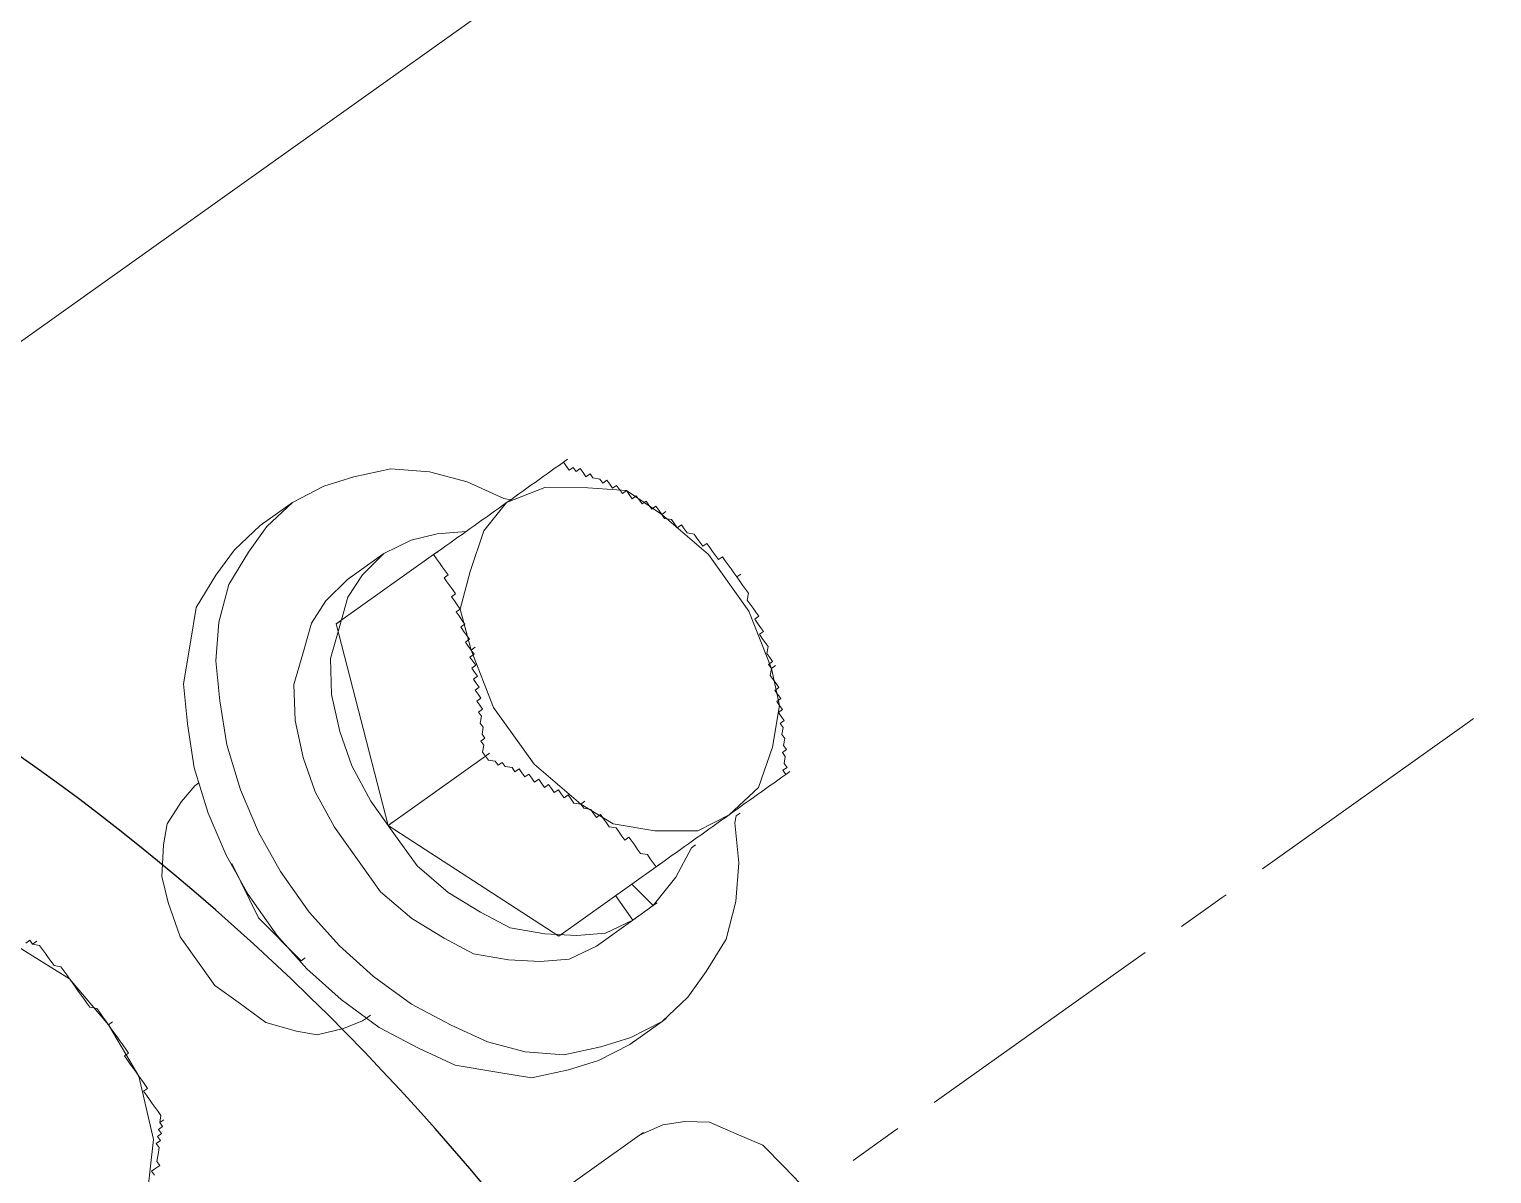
# Model space of a CAD drawing. Header units: feet. Extents: x 2321988 to 2329858, y 6722724 to 6730499.
# Drawn here: x 2326069.204 to 2326069.4426, y 6726846.2381 to 6726846.4248 of the extents above; entities that cross this region are included whole.
import ezdxf

# ---------------------------------------------------------------- set-up
doc = ezdxf.new("R2010")
doc.units = ezdxf.units.FT
doc.header["$MEASUREMENT"] = 0
doc.layers.add('C-BESS-EQUIPMENT', color=255, linetype='Continuous')

# ---------------------------------------------------------------- blocks, each defined once
blk = doc.blocks.new('Midpoint Site Plan$0$P1730-01-0001')
at = {"color": 0, "linetype": 'ByBlock', "lineweight": -2, "extrusion": (0, 0, -1)}
blk.add_ellipse((17.214, 0), major_axis=(0, 4.086), ratio=0.833977, start_param=3.049307, end_param=6.375471, dxfattribs=at)
blk.add_ellipse((17.8421, 0), major_axis=(0, 4.086), ratio=0.833977, dxfattribs=at)
blk = doc.blocks.new('Midpoint Site Plan$0$A$C71e53a02')
at = {"lineweight": 9}
for points in [[(21.8184, 2.2462), (21.8087, 2.2462), (14.9971, 2.2462), (14.9971, -2.2559), (15.0069, -2.2559), (14.9971, -2.2559), (14.734, -2.2559)], [(17.6282, 1.681), (17.56, 1.6712), (17.5015, 1.6517), (17.4333, 1.6225), (17.3846, 1.5738), (17.3261, 1.5153), (17.2871, 1.4471), (17.2481, 1.3691), (17.2189, 1.2814), (17.1994, 1.1937), (17.1897, 1.106), (17.1897, 1.0086), (17.1994, 0.9209), (17.2189, 0.8332), (17.2481, 0.7455), (17.2871, 0.6675), (17.3261, 0.5993), (17.3846, 0.5408), (17.4333, 0.4921), (17.5015, 0.4629), (17.56, 0.4434), (17.6282, 0.4336), (17.7061, 0.4336), (17.7159, 0.4336), (17.7061, 0.4336)], [(17.7061, 1.681), (17.6379, 1.6712), (17.5795, 1.6517), (17.5113, 1.6225), (17.4528, 1.5738), (17.4041, 1.5153), (17.3651, 1.4471), (17.3261, 1.3691), (17.2969, 1.2814), (17.2774, 1.1937), (17.2676, 1.106), (17.2676, 1.0086), (17.2774, 0.9209), (17.2969, 0.8332), (17.3261, 0.7455), (17.3651, 0.6675), (17.4041, 0.5993), (17.4528, 0.5408), (17.5113, 0.4921), (17.5795, 0.4629), (17.6379, 0.4434), (17.7061, 0.4336), (17.7744, 0.4434), (17.8328, 0.4629), (17.901, 0.4921), (17.9595, 0.5408), (18.0082, 0.5993), (18.0472, 0.6675), (18.057, 0.6773), (18.0667, 0.6773)], [(18.057, 1.4373), (18.0472, 1.4373), (18.057, 1.4373), (18.0472, 1.4471), (18.0082, 1.5153), (17.9595, 1.5738), (17.901, 1.6225), (17.8328, 1.6517), (17.7744, 1.6712), (17.7061, 1.681), (17.6282, 1.681), (17.6379, 1.681)], [(17.7939, 1.4958), (17.8523, 1.4861), (17.901, 1.4666), (17.9498, 1.4373), (17.9595, 1.4373)], [(16.7901, 1.2717), (16.7901, 1.2814), (16.7804, 1.2814)], [(16.7609, 1.2912), (16.8096, 1.1742), (16.8194, 1.0573), (16.8096, 0.9404), (16.8096, 0.9306), (16.8096, 0.9209), (16.8096, 0.9111), (16.7999, 0.9111), (16.7999, 0.9014), (16.7999, 0.8916), (16.7999, 0.8819), (16.7999, 0.8722), (16.7999, 0.8624), (16.7999, 0.8527), (16.7901, 0.8429)], [(17.6477, 1.4373), (17.6379, 1.4373), (17.4918, 1.0573), (17.7256, 1.0573), (17.7354, 1.0573), (17.7256, 1.0573)], [(17.6379, 1.4373), (17.8718, 1.4373), (17.8816, 1.4373), (17.8718, 1.4373), (17.8718, 1.4276), (17.8718, 1.4179), (17.8718, 1.4081), (17.8718, 1.3984), (17.8718, 1.3886), (17.8621, 1.3886), (17.8621, 1.3789), (17.8621, 1.3691), (17.8621, 1.3594), (17.8621, 1.3496), (17.8523, 1.3496), (17.8523, 1.3399), (17.8523, 1.3302), (17.8523, 1.3204), (17.8426, 1.3204), (17.8426, 1.3107), (17.8426, 1.3009), (17.8426, 1.2912), (17.8328, 1.2912), (17.8328, 1.2814), (17.8328, 1.2717), (17.8328, 1.2619), (17.8231, 1.2619), (17.8231, 1.2522), (17.8231, 1.2425), (17.8328, 1.2425), (17.8231, 1.2425), (17.8523, 1.3204), (17.9108, 1.3691), (17.979, 1.4179), (18.0472, 1.4373), (18.0375, 1.4373), (18.0277, 1.4373), (18.018, 1.4373), (18.0082, 1.4373), (17.9985, 1.4373), (17.9887, 1.4373), (17.979, 1.4373), (17.9693, 1.4373), (17.9595, 1.4373), (17.9498, 1.4373), (17.94, 1.4373), (17.9303, 1.4373), (17.9205, 1.4373), (17.9108, 1.4373), (17.901, 1.4373), (17.8913, 1.4373), (17.8718, 1.4373)], [(17.8913, 1.4373), (17.8913, 1.4373)], [(17.901, 1.4373), (17.901, 1.4373)], [(17.9108, 1.4373), (17.9108, 1.4373)], [(17.9205, 1.4373), (17.9205, 1.4373)], [(17.9205, 1.4373), (17.9205, 1.4373)], [(17.9205, 1.4373), (17.9205, 1.4373)], [(17.9303, 1.4373), (17.9303, 1.4373)], [(17.9303, 1.4373), (17.9303, 1.4373)], [(17.94, 1.4373), (17.94, 1.4373)], [(17.94, 1.4373), (17.94, 1.4373)], [(17.9498, 1.4373), (17.9498, 1.4373)], [(17.9498, 1.4373), (17.9498, 1.4373)], [(17.9498, 1.4373), (17.9498, 1.4373)], [(17.9595, 1.4373), (17.9595, 1.4373)], [(17.9595, 1.4373), (17.9595, 1.4373)], [(17.9693, 1.4373), (17.9693, 1.4373)], [(17.9693, 1.4373), (17.9693, 1.4373)], [(17.9693, 1.4373), (17.9693, 1.4373)], [(17.979, 1.4373), (17.979, 1.4373)], [(17.979, 1.4373), (17.979, 1.4373)], [(17.9887, 1.4373), (17.9887, 1.4373)], [(17.9887, 1.4373), (17.9887, 1.4373)], [(17.9887, 1.4373), (17.9887, 1.4373)], [(17.9985, 1.4373), (17.9985, 1.4373)], [(17.9985, 1.4373), (17.9985, 1.4373)], [(18.0082, 1.4373), (18.0082, 1.4373)], [(18.0082, 1.4373), (18.0082, 1.4373)], [(18.0082, 1.4373), (18.0082, 1.4373)], [(18.0082, 1.4373), (18.0082, 1.4373)], [(18.0082, 1.4373), (18.0082, 1.4373)], [(18.0082, 1.4373), (18.0082, 1.4373)], [(18.018, 1.4373), (18.018, 1.4373)], [(18.018, 1.4373), (18.018, 1.4373)], [(18.018, 1.4373), (18.018, 1.4373)], [(18.0277, 1.4373), (18.0277, 1.4373)], [(18.0277, 1.4373), (18.0277, 1.4373)], [(18.0277, 1.4373), (18.0277, 1.4373)], [(18.0375, 1.4373), (18.0375, 1.4373)], [(18.0375, 1.4373), (18.0375, 1.4373)], [(18.0375, 1.4373), (18.0375, 1.4373)], [(18.0472, 1.4373), (18.0472, 1.4373)], [(18.1836, 0.687), (18.1836, 0.6967), (18.1934, 0.6967), (18.1934, 0.7065), (18.2031, 0.7162), (18.2031, 0.726), (18.2129, 0.726), (18.2129, 0.7357), (18.2226, 0.7455), (18.2226, 0.7552), (18.2324, 0.765), (18.2324, 0.7747), (18.2421, 0.7747), (18.2421, 0.7844), (18.2421, 0.7942), (18.2519, 0.7942), (18.2519, 0.8039), (18.2811, 0.8722), (18.3103, 0.9891), (18.3103, 1.1255), (18.2811, 1.2425), (18.2519, 1.3204), (18.1934, 1.3691), (18.1252, 1.4179), (18.0472, 1.4373), (18.057, 1.4373), (18.0667, 1.4373), (18.0764, 1.4373), (18.0862, 1.4373), (18.0959, 1.4373), (18.1057, 1.4373), (18.1154, 1.4373), (18.1252, 1.4373), (18.1349, 1.4373), (18.1447, 1.4373), (18.1544, 1.4373), (18.1642, 1.4373), (18.1739, 1.4373), (18.1836, 1.4373)], [(18.057, 1.4373), (18.057, 1.4373)], [(18.0667, 1.4373), (18.0667, 1.4373)], [(18.0764, 1.4373), (18.0764, 1.4373)], [(18.0764, 1.4373), (18.0764, 1.4373)], [(18.0764, 1.4373), (18.0764, 1.4373)], [(18.0764, 1.4373), (18.0764, 1.4373)], [(18.0862, 1.4373), (18.0862, 1.4373)], [(18.0862, 1.4373), (18.0862, 1.4373)], [(18.0862, 1.4373), (18.0862, 1.4373)], [(18.0959, 1.4373), (18.0959, 1.4373)], [(18.0959, 1.4373), (18.0959, 1.4373)], [(18.0959, 1.4373), (18.0959, 1.4373)], [(18.0959, 1.4373), (18.0959, 1.4373)], [(18.1057, 1.4373), (18.1057, 1.4373)], [(18.1057, 1.4373), (18.1057, 1.4373)], [(18.1057, 1.4373), (18.1057, 1.4373)], [(18.1154, 1.4373), (18.1154, 1.4373)], [(18.1154, 1.4373), (18.1154, 1.4373)], [(18.1154, 1.4373), (18.1154, 1.4373)], [(18.1154, 1.4373), (18.1154, 1.4373)], [(18.1154, 1.4373), (18.1154, 1.4373)], [(18.1154, 1.4373), (18.1154, 1.4373)], [(18.1252, 1.4373), (18.1252, 1.4373)], [(18.1252, 1.4373), (18.1252, 1.4373)], [(18.1252, 1.4373), (18.1252, 1.4373)], [(18.1252, 1.4373), (18.1252, 1.4373)], [(18.1252, 1.4373), (18.1252, 1.4373)], [(18.1252, 1.4373), (18.1252, 1.4373)], [(18.1252, 1.4373), (18.1252, 1.4373)], [(18.1252, 1.4373), (18.1252, 1.4373)], [(18.1349, 1.4373), (18.1349, 1.4373)], [(18.1349, 1.4373), (18.1349, 1.4373)], [(18.1349, 1.4373), (18.1349, 1.4373)], [(18.1349, 1.4373), (18.1349, 1.4373)], [(18.1349, 1.4373), (18.1349, 1.4373)], [(18.1349, 1.4373), (18.1349, 1.4373)], [(18.1349, 1.4373), (18.1349, 1.4373)], [(18.1349, 1.4373), (18.1349, 1.4373)], [(18.1349, 1.4373), (18.1349, 1.4373)], [(18.1447, 1.4373), (18.1447, 1.4373)], [(18.1447, 1.4373), (18.1447, 1.4373)], [(18.1447, 1.4373), (18.1447, 1.4373)], [(18.1447, 1.4373), (18.1447, 1.4373)], [(18.1447, 1.4373), (18.1447, 1.4373)], [(18.1447, 1.4373), (18.1447, 1.4373)], [(18.1447, 1.4373), (18.1447, 1.4373)], [(18.1447, 1.4373), (18.1447, 1.4373)], [(18.1447, 1.4373), (18.1447, 1.4373)], [(18.1544, 1.4373), (18.1544, 1.4373)], [(18.1544, 1.4373), (18.1544, 1.4373)], [(18.1544, 1.4373), (18.1544, 1.4373)], [(18.1544, 1.4373), (18.1544, 1.4373)], [(18.1544, 1.4373), (18.1544, 1.4373)], [(18.1544, 1.4373), (18.1544, 1.4373)], [(18.1544, 1.4373), (18.1544, 1.4373)], [(18.1544, 1.4373), (18.1544, 1.4373)], [(18.1544, 1.4373), (18.1544, 1.4373)], [(18.1544, 1.4373), (18.1544, 1.4373)], [(18.1642, 1.4373), (18.1642, 1.4373)], [(18.1642, 1.4373), (18.1642, 1.4373)], [(18.1642, 1.4373), (18.1642, 1.4373)], [(18.1642, 1.4373), (18.1642, 1.4373)], [(18.1642, 1.4373), (18.1642, 1.4373)], [(18.1642, 1.4373), (18.1642, 1.4373)], [(18.1642, 1.4373), (18.1642, 1.4373)], [(18.1642, 1.4373), (18.1642, 1.4373)], [(18.1739, 1.4373), (18.1739, 1.4373)], [(18.1739, 1.4373), (18.1739, 1.4373)], [(18.1739, 1.4373), (18.1739, 1.4373)], [(18.1739, 1.4373), (18.1739, 1.4373)], [(18.1739, 1.4373), (18.1739, 1.4373)], [(18.1934, 1.4373), (18.1836, 1.4373), (18.1836, 1.4179), (18.1934, 1.4179), (18.1934, 1.4081), (18.2031, 1.4081), (18.2031, 1.3984), (18.2031, 1.3886), (18.2129, 1.3886), (18.2129, 1.3789), (18.2226, 1.3691), (18.2226, 1.3594), (18.2324, 1.3594), (18.2324, 1.3496), (18.2324, 1.3399), (18.2421, 1.3399), (18.2421, 1.3302), (18.2421, 1.3204), (18.2519, 1.3204), (18.2519, 1.3107), (18.2519, 1.3009), (18.2616, 1.3009), (18.2616, 1.2912), (18.2616, 1.2814), (18.2713, 1.2814), (18.2713, 1.2717), (18.2713, 1.2619), (18.2811, 1.2619), (18.2811, 1.2522), (18.2811, 1.2425), (18.2908, 1.2425), (18.2811, 1.2425), (18.2811, 1.2327), (18.2908, 1.223), (18.2908, 1.2132), (18.2908, 1.2035), (18.3006, 1.2035), (18.3006, 1.1937), (18.3006, 1.184), (18.3103, 1.1742), (18.3103, 1.1645), (18.3103, 1.1547), (18.3103, 1.145), (18.3201, 1.145), (18.3201, 1.1353), (18.3201, 1.1255), (18.3201, 1.1158), (18.3201, 1.106), (18.3298, 1.106), (18.3298, 1.0963), (18.3298, 1.0865), (18.3298, 1.0768), (18.3298, 1.067), (18.3298, 1.0573)], [(17.8718, 1.4179), (17.8718, 1.4179)], [(17.8718, 1.4081), (17.8718, 1.4081)], [(17.8718, 1.4081), (17.8718, 1.4081)], [(17.8718, 1.4081), (17.8718, 1.4081)], [(16.7999, 0.8429), (16.7901, 0.8429), (16.7901, 0.8332), (16.7804, 0.8332), (16.7804, 0.8234), (16.7707, 0.8234), (16.7707, 0.8137), (16.7609, 0.8137), (16.7609, 0.8039), (16.7512, 0.7942), (16.7414, 0.7844), (16.7414, 0.7747), (16.7317, 0.7747), (16.7219, 0.7747), (16.7219, 0.765)], [(17.8621, 1.3886), (17.8621, 1.3886)], [(17.8621, 1.3789), (17.8621, 1.3789)], [(17.8621, 1.3789), (17.8621, 1.3789)], [(17.8621, 1.3789), (17.8621, 1.3789)], [(17.8718, 1.3984), (17.8718, 1.3984)], [(17.8718, 1.3984), (17.8718, 1.3984)], [(18.2031, 1.3984), (18.2031, 1.3984)], [(18.2031, 1.3984), (18.2031, 1.3984)], [(18.2031, 1.3886), (18.2031, 1.3886)], [(18.2129, 1.3789), (18.2129, 1.3789)], [(18.2129, 1.3789), (18.2129, 1.3789)], [(18.2129, 1.3789), (18.2129, 1.3789)], [(17.8523, 1.3496), (17.8523, 1.3496)], [(17.8523, 1.3496), (17.8523, 1.3496)], [(17.8621, 1.3691), (17.8621, 1.3691)], [(17.8621, 1.3691), (17.8621, 1.3691)], [(17.8621, 1.3594), (17.8621, 1.3594)], [(17.8621, 1.3594), (17.8621, 1.3594)], [(17.8621, 1.3594), (17.8621, 1.3594)], [(17.8621, 1.3496), (17.8621, 1.3496)], [(17.8621, 1.3496), (17.8621, 1.3496)], [(18.2226, 1.3691), (18.2226, 1.3691)], [(18.2226, 1.3691), (18.2226, 1.3691)], [(18.2226, 1.3594), (18.2226, 1.3594)], [(18.2226, 1.3594), (18.2226, 1.3594)], [(18.2324, 1.3496), (18.2324, 1.3496)], [(18.2324, 1.3496), (18.2324, 1.3496)], [(17.2287, 1.3399), (17.1897, 1.3302), (17.141, 1.3107), (17.1117, 1.2814), (17.0727, 1.2327), (17.0533, 1.184), (17.0338, 1.1158), (17.0338, 1.0573), (17.0338, 0.9988), (17.0533, 0.9404), (17.0727, 0.8819), (17.1117, 0.8332), (17.141, 0.8039), (17.1897, 0.7844), (17.2287, 0.7747), (17.2384, 0.7747), (17.2287, 0.7747)], [(17.8523, 1.3399), (17.8523, 1.3399)], [(17.8523, 1.3399), (17.8523, 1.3399)], [(17.8523, 1.3399), (17.8523, 1.3399)], [(17.8523, 1.3399), (17.8523, 1.3399)], [(17.8523, 1.3399), (17.8523, 1.3399)], [(17.8523, 1.3399), (17.8523, 1.3399)], [(17.8523, 1.3302), (17.8523, 1.3302)], [(17.8523, 1.3302), (17.8523, 1.3302)], [(17.8523, 1.3302), (17.8523, 1.3302)], [(17.8523, 1.3302), (17.8523, 1.3302)], [(17.8523, 1.3302), (17.8523, 1.3302)], [(17.8523, 1.3204), (17.8523, 1.3204)], [(18.2324, 1.3399), (18.2324, 1.3399)], [(18.2421, 1.3302), (18.2421, 1.3302)], [(18.2421, 1.3302), (18.2421, 1.3302)], [(18.2421, 1.3204), (18.2421, 1.3204)], [(18.2519, 1.3204), (18.2519, 1.3204)], [(17.8426, 1.3107), (17.8426, 1.3107)], [(17.8426, 1.3107), (17.8426, 1.3107)], [(17.8426, 1.3009), (17.8426, 1.3009)], [(17.8426, 1.3009), (17.8426, 1.3009)], [(17.8426, 1.2912), (17.8426, 1.2912)], [(17.8426, 1.2912), (17.8426, 1.2912)], [(18.2519, 1.3107), (18.2519, 1.3107)], [(18.2519, 1.3107), (18.2519, 1.3107)], [(18.2519, 1.3009), (18.2519, 1.3009)], [(18.2616, 1.2912), (18.2616, 1.2912)], [(18.2616, 1.2912), (18.2616, 1.2912)], [(18.2616, 1.2912), (18.2616, 1.2912)], [(16.683, 0.7357), (16.7609, 0.8234), (16.8096, 0.9404), (16.8096, 0.9501), (16.8096, 0.9599), (16.8096, 0.9696), (16.8096, 0.9793), (16.8096, 0.9891), (16.8194, 0.9891), (16.8194, 0.9988), (16.8194, 1.0086), (16.8194, 1.0183), (16.8194, 1.0281), (16.8194, 1.0378), (16.8194, 1.0476), (16.8194, 1.0573), (16.8291, 1.0573), (16.8194, 1.0573), (16.8194, 1.067), (16.8194, 1.0768), (16.8194, 1.0865), (16.8194, 1.0963), (16.8096, 1.106), (16.8096, 1.1158), (16.8096, 1.1255), (16.8096, 1.1353), (16.8096, 1.145), (16.8096, 1.1547), (16.8096, 1.1645), (16.8096, 1.1742), (16.8096, 1.184), (16.8096, 1.1937), (16.8096, 1.2035), (16.7999, 1.2132), (16.7999, 1.223), (16.7999, 1.2327), (16.7999, 1.2425), (16.7999, 1.2522), (16.7999, 1.2619), (16.7901, 1.2717), (16.7999, 1.2717)], [(16.7901, 1.2814), (16.7901, 1.2814)], [(16.7901, 1.2814), (16.7901, 1.2814)], [(16.7901, 1.2717), (16.7901, 1.2717)], [(16.7999, 1.2619), (16.7999, 1.2619)], [(17.8328, 1.2814), (17.8328, 1.2814)], [(17.8328, 1.2814), (17.8328, 1.2814)], [(17.8328, 1.2717), (17.8328, 1.2717)], [(17.8328, 1.2717), (17.8328, 1.2717)], [(17.8328, 1.2619), (17.8328, 1.2619)], [(18.2616, 1.2814), (18.2616, 1.2814)], [(18.2713, 1.2717), (18.2713, 1.2717)], [(18.2713, 1.2717), (18.2713, 1.2717)], [(18.2713, 1.2619), (18.2713, 1.2619)], [(18.2713, 1.2619), (18.2713, 1.2619)], [(16.7999, 1.2522), (16.7999, 1.2522)], [(16.7999, 1.2522), (16.7999, 1.2522)], [(16.7999, 1.2425), (16.7999, 1.2425)], [(16.7999, 1.2425), (16.7999, 1.2425)], [(16.7999, 1.2327), (16.7999, 1.2327)], [(18.1934, 0.687), (18.1836, 0.687), (18.1739, 0.687), (18.1642, 0.687), (18.1544, 0.687), (18.1447, 0.687), (18.1349, 0.687), (18.1252, 0.687), (18.1154, 0.687), (18.1057, 0.687), (18.0959, 0.687), (18.0862, 0.687), (18.0764, 0.687), (18.0667, 0.687), (18.057, 0.687), (18.0472, 0.687), (18.057, 0.687), (18.0472, 0.687), (17.979, 0.6967), (17.9108, 0.7455), (17.8523, 0.8039), (17.8231, 0.8722), (17.8328, 0.8722), (17.8231, 0.8722), (17.7939, 0.9891), (17.7939, 1.1255), (17.8231, 1.2425), (17.8231, 1.2327), (17.8133, 1.2327), (17.8133, 1.223), (17.8133, 1.2132), (17.8036, 1.2132), (17.8036, 1.2035), (17.8036, 1.1937), (17.7939, 1.1937), (17.7939, 1.184), (17.7939, 1.1742), (17.7841, 1.1742), (17.7841, 1.1645), (17.7841, 1.1547), (17.7744, 1.1547), (17.7744, 1.145), (17.7744, 1.1353), (17.7646, 1.1353), (17.7646, 1.1255), (17.7549, 1.1158), (17.7549, 1.106), (17.7451, 1.0963), (17.7451, 1.0865), (17.7354, 1.0865), (17.7354, 1.0768), (17.7256, 1.067), (17.7256, 1.0573), (17.7256, 1.0476), (17.7354, 1.0378), (17.7354, 1.0281), (17.7451, 1.0281), (17.7451, 1.0183), (17.7549, 1.0086), (17.7549, 0.9988), (17.7646, 0.9988), (17.7646, 0.9891), (17.7646, 0.9793), (17.7744, 0.9793), (17.7744, 0.9696), (17.7744, 0.9599), (17.7841, 0.9599), (17.7841, 0.9501), (17.7841, 0.9404), (17.7939, 0.9404), (17.7939, 0.9306), (17.7939, 0.9209), (17.8036, 0.9209), (17.8036, 0.9111), (17.8036, 0.9014), (17.8133, 0.9014), (17.8133, 0.8916), (17.8133, 0.8819), (17.8231, 0.8722), (17.8231, 0.8624), (17.8328, 0.8527), (17.8328, 0.8429), (17.8328, 0.8332), (17.8426, 0.8332), (17.8426, 0.8234), (17.8426, 0.8137), (17.8426, 0.8039), (17.8523, 0.7942), (17.8523, 0.7844), (17.8523, 0.7747), (17.8523, 0.765), (17.8621, 0.765), (17.8621, 0.7552), (17.8621, 0.7455), (17.8621, 0.7357), (17.8621, 0.726), (17.8718, 0.7162), (17.8718, 0.7065), (17.8718, 0.6967), (17.8718, 0.687), (17.8816, 0.687), (17.8718, 0.687), (17.6379, 0.687), (17.4918, 1.0573), (17.5015, 1.0573)], [(17.8133, 1.2327), (17.8133, 1.2327)], [(17.8231, 1.2425), (17.8231, 1.2425)], [(18.2811, 1.2522), (18.2811, 1.2522)], [(18.2811, 1.2425), (18.2811, 1.2425)], [(16.7999, 1.223), (16.7999, 1.223)], [(16.7999, 1.223), (16.7999, 1.223)], [(16.7999, 1.2132), (16.7999, 1.2132)], [(16.7999, 1.2132), (16.7999, 1.2132)], [(16.8096, 1.2035), (16.8096, 1.2035)], [(16.8096, 1.2035), (16.8096, 1.2035)], [(17.8036, 1.2132), (17.8036, 1.2132)], [(17.8036, 1.2035), (17.8036, 1.2035)], [(17.8036, 1.2035), (17.8036, 1.2035)], [(17.8133, 1.223), (17.8133, 1.223)], [(17.8133, 1.223), (17.8133, 1.223)], [(17.8133, 1.223), (17.8133, 1.223)], [(18.2908, 1.223), (18.2908, 1.223)], [(18.2908, 1.223), (18.2908, 1.223)], [(18.2908, 1.223), (18.2908, 1.223)], [(18.2908, 1.2132), (18.2908, 1.2132)], [(18.2908, 1.2132), (18.2908, 1.2132)], [(18.3006, 1.2035), (18.3006, 1.2035)], [(16.8096, 1.1937), (16.8096, 1.1937)], [(16.8096, 1.1937), (16.8096, 1.1937)], [(16.8096, 1.184), (16.8096, 1.184)], [(16.8096, 1.184), (16.8096, 1.184)], [(16.8096, 1.1742), (16.8096, 1.1742)], [(16.8096, 1.1742), (16.8096, 1.1742)], [(17.1994, 1.1742), (17.1799, 1.0573), (17.1994, 0.9404), (17.2092, 0.9404)], [(17.7939, 1.184), (17.7939, 1.184)], [(17.7939, 1.184), (17.7939, 1.184)], [(17.7939, 1.184), (17.7939, 1.184)], [(17.7939, 1.1742), (17.7939, 1.1742)], [(17.8036, 1.1937), (17.8036, 1.1937)], [(18.3006, 1.1937), (18.3006, 1.1937)], [(18.3006, 1.1937), (18.3006, 1.1937)], [(18.3006, 1.184), (18.3006, 1.184)], [(18.3006, 1.184), (18.3006, 1.184)], [(18.3006, 1.184), (18.3006, 1.184)], [(18.3103, 1.1742), (18.3103, 1.1742)], [(18.3103, 1.1742), (18.3103, 1.1742)], [(16.8096, 1.1645), (16.8096, 1.1645)], [(16.8096, 1.1645), (16.8096, 1.1645)], [(16.8096, 1.1547), (16.8096, 1.1547)], [(16.8096, 1.1547), (16.8096, 1.1547)], [(16.8096, 1.145), (16.8096, 1.145)], [(17.7744, 1.1547), (17.7744, 1.1547)], [(17.7744, 1.145), (17.7744, 1.145)], [(17.7744, 1.145), (17.7744, 1.145)], [(17.7841, 1.1645), (17.7841, 1.1645)], [(17.7841, 1.1645), (17.7841, 1.1645)], [(17.7841, 1.1547), (17.7841, 1.1547)], [(18.3103, 1.1645), (18.3103, 1.1645)], [(18.3103, 1.1645), (18.3103, 1.1645)], [(18.3103, 1.1645), (18.3103, 1.1645)], [(18.3103, 1.1547), (18.3103, 1.1547)], [(18.3103, 1.1547), (18.3103, 1.1547)], [(18.3103, 1.1547), (18.3103, 1.1547)], [(18.3103, 1.1547), (18.3103, 1.1547)], [(18.3103, 1.1547), (18.3103, 1.1547)], [(18.3103, 1.1547), (18.3103, 1.1547)], [(18.3103, 1.145), (18.3103, 1.145)], [(18.3103, 1.145), (18.3103, 1.145)], [(18.3201, 1.145), (18.3201, 1.145)], [(18.3201, 1.145), (18.3201, 1.145)], [(18.3201, 1.145), (18.3201, 1.145)], [(16.8096, 1.1353), (16.8096, 1.1353)], [(16.8096, 1.1353), (16.8096, 1.1353)], [(16.8096, 1.1255), (16.8096, 1.1255)], [(16.8096, 1.1255), (16.8096, 1.1255)], [(17.7646, 1.1353), (17.7646, 1.1353)], [(17.7646, 1.1255), (17.7646, 1.1255)], [(17.7646, 1.1255), (17.7646, 1.1255)], [(17.7646, 1.1255), (17.7646, 1.1255)], [(18.3201, 1.1353), (18.3201, 1.1353)], [(18.3201, 1.1353), (18.3201, 1.1353)], [(18.3201, 1.1353), (18.3201, 1.1353)], [(18.3201, 1.1255), (18.3201, 1.1255)], [(18.3201, 1.1255), (18.3201, 1.1255)], [(18.3201, 1.1255), (18.3201, 1.1255)], [(16.8096, 1.1158), (16.8096, 1.1158)], [(16.8096, 1.1158), (16.8096, 1.1158)], [(16.8096, 1.106), (16.8096, 1.106)], [(16.8194, 1.0963), (16.8194, 1.0963)], [(17.7451, 1.0963), (17.7451, 1.0963)], [(17.7451, 1.0963), (17.7451, 1.0963)], [(17.7451, 1.0963), (17.7451, 1.0963)], [(17.7549, 1.1158), (17.7549, 1.1158)], [(17.7549, 1.1158), (17.7549, 1.1158)], [(17.7549, 1.106), (17.7549, 1.106)], [(17.7549, 1.106), (17.7549, 1.106)], [(18.3201, 1.1158), (18.3201, 1.1158)], [(18.3201, 1.1158), (18.3201, 1.1158)], [(18.3201, 1.106), (18.3201, 1.106)], [(18.3298, 1.0963), (18.3298, 1.0963)], [(18.3298, 1.0963), (18.3298, 1.0963)], [(18.3298, 1.0963), (18.3298, 1.0963)], [(17.7354, 1.0768), (17.7354, 1.0768)], [(18.3298, 1.0865), (18.3298, 1.0865)], [(18.3298, 1.0865), (18.3298, 1.0865)], [(18.3298, 1.0768), (18.3298, 1.0768)], [(18.3298, 1.0768), (18.3298, 1.0768)], [(18.3298, 1.067), (18.3298, 1.067)], [(16.8194, 1.0476), (16.8194, 1.0476)], [(16.8194, 1.0378), (16.8194, 1.0378)], [(16.8194, 1.0378), (16.8194, 1.0378)], [(17.7256, 1.0476), (17.7256, 1.0476)], [(17.7354, 1.0378), (17.7354, 1.0378)], [(17.8718, 0.687), (17.8913, 0.687), (17.901, 0.687), (17.9108, 0.687), (17.9205, 0.687), (17.9303, 0.687), (17.94, 0.687), (17.9498, 0.687), (17.9595, 0.687), (17.9693, 0.687), (17.979, 0.687), (17.9887, 0.687), (17.9985, 0.687), (18.0082, 0.687), (18.018, 0.687), (18.0277, 0.687), (18.0375, 0.687), (18.0472, 0.687), (18.1252, 0.6967), (18.1934, 0.7455), (18.2519, 0.8039), (18.2519, 0.8137), (18.2616, 0.8137), (18.2616, 0.8234), (18.2616, 0.8332), (18.2713, 0.8332), (18.2713, 0.8429), (18.2713, 0.8527), (18.2713, 0.8624), (18.2811, 0.8722), (18.2908, 0.8722), (18.2811, 0.8722), (18.2811, 0.8819), (18.2908, 0.8819), (18.2908, 0.8916), (18.2908, 0.9014), (18.3006, 0.9111), (18.3006, 0.9209), (18.3006, 0.9306), (18.3006, 0.9404), (18.3103, 0.9404), (18.3103, 0.9501), (18.3103, 0.9599), (18.3103, 0.9696), (18.3201, 0.9696), (18.3201, 0.9793), (18.3201, 0.9891), (18.3201, 0.9988), (18.3201, 1.0086), (18.3298, 1.0183), (18.3298, 1.0281), (18.3298, 1.0378), (18.3298, 1.0476), (18.3298, 1.0573), (18.3396, 1.0573)], [(18.3298, 1.0476), (18.3298, 1.0476)], [(18.3298, 1.0378), (18.3298, 1.0378)], [(16.8194, 1.0281), (16.8194, 1.0281)], [(16.8194, 1.0281), (16.8194, 1.0281)], [(16.8194, 1.0183), (16.8194, 1.0183)], [(16.8194, 1.0086), (16.8194, 1.0086)], [(16.8194, 1.0086), (16.8194, 1.0086)], [(17.7354, 1.0281), (17.7354, 1.0281)], [(17.7451, 1.0183), (17.7451, 1.0183)], [(17.7451, 1.0183), (17.7451, 1.0183)], [(17.7451, 1.0183), (17.7451, 1.0183)], [(17.7549, 1.0086), (17.7549, 1.0086)], [(17.7549, 1.0086), (17.7549, 1.0086)], [(18.3201, 1.0086), (18.3201, 1.0086)], [(18.3201, 1.0086), (18.3201, 1.0086)], [(18.3298, 1.0281), (18.3298, 1.0281)], [(18.3298, 1.0281), (18.3298, 1.0281)], [(18.3298, 1.0183), (18.3298, 1.0183)], [(18.3298, 1.0183), (18.3298, 1.0183)], [(18.3298, 1.0183), (18.3298, 1.0183)], [(16.8096, 0.9793), (16.8096, 0.9793)], [(16.8096, 0.9793), (16.8096, 0.9793)], [(16.8194, 0.9988), (16.8194, 0.9988)], [(16.8194, 0.9988), (16.8194, 0.9988)], [(16.8194, 0.9891), (16.8194, 0.9891)], [(17.7549, 0.9988), (17.7549, 0.9988)], [(17.7549, 0.9988), (17.7549, 0.9988)], [(17.7646, 0.9891), (17.7646, 0.9891)], [(17.7646, 0.9891), (17.7646, 0.9891)], [(17.7646, 0.9793), (17.7646, 0.9793)], [(18.3201, 0.9988), (18.3201, 0.9988)], [(18.3201, 0.9988), (18.3201, 0.9988)], [(18.3201, 0.9988), (18.3201, 0.9988)], [(18.3201, 0.9891), (18.3201, 0.9891)], [(18.3201, 0.9891), (18.3201, 0.9891)], [(18.3201, 0.9793), (18.3201, 0.9793)], [(18.3201, 0.9793), (18.3201, 0.9793)], [(16.8096, 0.9696), (16.8096, 0.9696)], [(16.8096, 0.9696), (16.8096, 0.9696)], [(16.8096, 0.9599), (16.8096, 0.9599)], [(16.8096, 0.9599), (16.8096, 0.9599)], [(16.8096, 0.9501), (16.8096, 0.9501)], [(17.7744, 0.9696), (17.7744, 0.9696)], [(17.7744, 0.9696), (17.7744, 0.9696)], [(17.7744, 0.9696), (17.7744, 0.9696)], [(17.7841, 0.9599), (17.7841, 0.9599)], [(17.7841, 0.9501), (17.7841, 0.9501)], [(17.7841, 0.9501), (17.7841, 0.9501)], [(18.3103, 0.9696), (18.3103, 0.9696)], [(18.3103, 0.9599), (18.3103, 0.9599)], [(18.3103, 0.9599), (18.3103, 0.9599)], [(18.3103, 0.9501), (18.3103, 0.9501)], [(18.3103, 0.9501), (18.3103, 0.9501)], [(18.3201, 0.9696), (18.3201, 0.9696)], [(16.8096, 0.9404), (16.8096, 0.9404)], [(16.8096, 0.9404), (16.8096, 0.9404)], [(16.8096, 0.9306), (16.8096, 0.9306)], [(16.8096, 0.9306), (16.8096, 0.9306)], [(16.8096, 0.9209), (16.8096, 0.9209)], [(16.8096, 0.9209), (16.8096, 0.9209)], [(17.7939, 0.9404), (17.7939, 0.9404)], [(17.7939, 0.9404), (17.7939, 0.9404)], [(17.7939, 0.9306), (17.7939, 0.9306)], [(17.7939, 0.9306), (17.7939, 0.9306)], [(17.8036, 0.9209), (17.8036, 0.9209)], [(18.3006, 0.9306), (18.3006, 0.9306)], [(18.3006, 0.9306), (18.3006, 0.9306)], [(18.3006, 0.9209), (18.3006, 0.9209)], [(18.3006, 0.9209), (18.3006, 0.9209)], [(18.3103, 0.9404), (18.3103, 0.9404)], [(18.3103, 0.9404), (18.3103, 0.9404)], [(16.7999, 0.9014), (16.7999, 0.9014)], [(16.7999, 0.9014), (16.7999, 0.9014)], [(16.7999, 0.8916), (16.7999, 0.8916)], [(16.7999, 0.8916), (16.7999, 0.8916)], [(16.8096, 0.9111), (16.8096, 0.9111)], [(17.8036, 0.9111), (17.8036, 0.9111)], [(17.8036, 0.9111), (17.8036, 0.9111)], [(17.8036, 0.9014), (17.8036, 0.9014)], [(17.8133, 0.9014), (17.8133, 0.9014)], [(17.8133, 0.8916), (17.8133, 0.8916)], [(18.2908, 0.9014), (18.2908, 0.9014)], [(18.2908, 0.9014), (18.2908, 0.9014)], [(18.2908, 0.9014), (18.2908, 0.9014)], [(18.2908, 0.8916), (18.2908, 0.8916)], [(18.2908, 0.8916), (18.2908, 0.8916)], [(18.3006, 0.9111), (18.3006, 0.9111)], [(18.3006, 0.9111), (18.3006, 0.9111)], [(16.7999, 0.8819), (16.7999, 0.8819)], [(16.7999, 0.8722), (16.7999, 0.8722)], [(17.8231, 0.8624), (17.8231, 0.8624)], [(17.8231, 0.8624), (17.8231, 0.8624)], [(18.2811, 0.8722), (18.2811, 0.8722)], [(18.2908, 0.8819), (18.2908, 0.8819)], [(16.7804, 0.8332), (16.7804, 0.8332)], [(16.7901, 0.8332), (16.7901, 0.8332)], [(16.7901, 0.8332), (16.7901, 0.8332)], [(17.8328, 0.8527), (17.8328, 0.8527)], [(17.8328, 0.8527), (17.8328, 0.8527)], [(17.8328, 0.8429), (17.8328, 0.8429)], [(17.8328, 0.8429), (17.8328, 0.8429)], [(17.8328, 0.8332), (17.8328, 0.8332)], [(17.8328, 0.8332), (17.8328, 0.8332)], [(18.2616, 0.8332), (18.2616, 0.8332)], [(18.2616, 0.8332), (18.2616, 0.8332)], [(18.2713, 0.8429), (18.2713, 0.8429)], [(18.2713, 0.8429), (18.2713, 0.8429)], [(16.7609, 0.8039), (16.7609, 0.8039)], [(16.7609, 0.8039), (16.7609, 0.8039)], [(16.7609, 0.8039), (16.7609, 0.8039)], [(16.7609, 0.8039), (16.7609, 0.8039)], [(16.7609, 0.8039), (16.7609, 0.8039)], [(16.7609, 0.8039), (16.7609, 0.8039)], [(16.7609, 0.8039), (16.7609, 0.8039)], [(16.7609, 0.8039), (16.7609, 0.8039)], [(16.7609, 0.8039), (16.7609, 0.8039)], [(16.7609, 0.8039), (16.7609, 0.8039)], [(16.7609, 0.8039), (16.7609, 0.8039)], [(16.7707, 0.8137), (16.7707, 0.8137)], [(16.7707, 0.8137), (16.7707, 0.8137)], [(16.7707, 0.8137), (16.7707, 0.8137)], [(16.7707, 0.8137), (16.7707, 0.8137)], [(16.7707, 0.8137), (16.7707, 0.8137)], [(16.7804, 0.8234), (16.7804, 0.8234)], [(16.7804, 0.8234), (16.7804, 0.8234)], [(16.7804, 0.8234), (16.7804, 0.8234)], [(16.7804, 0.8234), (16.7804, 0.8234)], [(17.8426, 0.8234), (17.8426, 0.8234)], [(17.8426, 0.8234), (17.8426, 0.8234)], [(17.8426, 0.8137), (17.8426, 0.8137)], [(17.8426, 0.8137), (17.8426, 0.8137)], [(17.8426, 0.8039), (17.8426, 0.8039)], [(17.8426, 0.8039), (17.8426, 0.8039)], [(18.2519, 0.8137), (18.2519, 0.8137)], [(18.2519, 0.8039), (18.2519, 0.8039)], [(18.2519, 0.8039), (18.2519, 0.8039)], [(18.2616, 0.8234), (18.2616, 0.8234)], [(18.2616, 0.8234), (18.2616, 0.8234)], [(16.7317, 0.7747), (16.7317, 0.7747)], [(16.7317, 0.7747), (16.7317, 0.7747)], [(16.7317, 0.7747), (16.7317, 0.7747)], [(16.7317, 0.7747), (16.7317, 0.7747)], [(16.7317, 0.7747), (16.7317, 0.7747)], [(16.7317, 0.7747), (16.7317, 0.7747)], [(16.7317, 0.7747), (16.7317, 0.7747)], [(16.7317, 0.7747), (16.7317, 0.7747)], [(16.7317, 0.7747), (16.7317, 0.7747)], [(16.7414, 0.7844), (16.7414, 0.7844)], [(16.7414, 0.7844), (16.7414, 0.7844)], [(16.7414, 0.7844), (16.7414, 0.7844)], [(16.7414, 0.7844), (16.7414, 0.7844)], [(16.7414, 0.7844), (16.7414, 0.7844)], [(16.7414, 0.7844), (16.7414, 0.7844)], [(16.7414, 0.7844), (16.7414, 0.7844)], [(16.7414, 0.7844), (16.7414, 0.7844)], [(16.7414, 0.7844), (16.7414, 0.7844)], [(16.7414, 0.7844), (16.7414, 0.7844)], [(16.7512, 0.7942), (16.7512, 0.7942)], [(16.7512, 0.7942), (16.7512, 0.7942)], [(16.7512, 0.7942), (16.7512, 0.7942)], [(16.7512, 0.7942), (16.7512, 0.7942)], [(16.7512, 0.7942), (16.7512, 0.7942)], [(16.7512, 0.7942), (16.7512, 0.7942)], [(16.7512, 0.7942), (16.7512, 0.7942)], [(16.7512, 0.7942), (16.7512, 0.7942)], [(16.7512, 0.7942), (16.7512, 0.7942)], [(16.7512, 0.7942), (16.7512, 0.7942)], [(16.7512, 0.7942), (16.7512, 0.7942)], [(17.2384, 0.7747), (17.2481, 0.7747)], [(17.8523, 0.7942), (17.8523, 0.7942)], [(17.8523, 0.7942), (17.8523, 0.7942)], [(17.8523, 0.7942), (17.8523, 0.7942)], [(17.8523, 0.7844), (17.8523, 0.7844)], [(17.8523, 0.7844), (17.8523, 0.7844)], [(17.8523, 0.7747), (17.8523, 0.7747)], [(17.8523, 0.7747), (17.8523, 0.7747)], [(18.2324, 0.7747), (18.2324, 0.7747)], [(18.2421, 0.7942), (18.2421, 0.7942)], [(18.2421, 0.7942), (18.2421, 0.7942)], [(18.2421, 0.7844), (18.2421, 0.7844)], [(18.2421, 0.7844), (18.2421, 0.7844)], [(17.8523, 0.765), (17.8523, 0.765)], [(17.8621, 0.765), (17.8621, 0.765)], [(17.8621, 0.7552), (17.8621, 0.7552)], [(17.8621, 0.7552), (17.8621, 0.7552)], [(17.8621, 0.7455), (17.8621, 0.7455)], [(17.8621, 0.7455), (17.8621, 0.7455)], [(18.2226, 0.7552), (18.2226, 0.7552)], [(18.2226, 0.7552), (18.2226, 0.7552)], [(18.2226, 0.7455), (18.2226, 0.7455)], [(18.2226, 0.7455), (18.2226, 0.7455)], [(18.2324, 0.765), (18.2324, 0.765)], [(18.2324, 0.765), (18.2324, 0.765)], [(18.2324, 0.765), (18.2324, 0.765)], [(17.8621, 0.7357), (17.8621, 0.7357)], [(17.8621, 0.7357), (17.8621, 0.7357)], [(17.8621, 0.7357), (17.8621, 0.7357)], [(17.8621, 0.726), (17.8621, 0.726)], [(17.8621, 0.726), (17.8621, 0.726)], [(17.8718, 0.7162), (17.8718, 0.7162)], [(17.8718, 0.7162), (17.8718, 0.7162)], [(17.8718, 0.7162), (17.8718, 0.7162)], [(18.2031, 0.726), (18.2031, 0.726)], [(18.2031, 0.7162), (18.2031, 0.7162)], [(18.2031, 0.7162), (18.2031, 0.7162)], [(18.2031, 0.7162), (18.2031, 0.7162)], [(18.2129, 0.7357), (18.2129, 0.7357)], [(18.2129, 0.7357), (18.2129, 0.7357)], [(18.2129, 0.7357), (18.2129, 0.7357)], [(17.7744, 0.687), (17.7744, 0.6285), (17.7841, 0.6285), (17.7744, 0.6285), (17.8231, 0.6285), (17.8328, 0.6285), (17.8231, 0.6285)], [(17.8133, 0.687), (17.8231, 0.6285), (17.8913, 0.648), (17.9498, 0.6773), (17.9595, 0.6773)], [(17.8718, 0.7065), (17.8718, 0.7065)], [(17.8718, 0.6967), (17.8718, 0.6967)], [(17.8718, 0.687), (17.8718, 0.687)], [(17.8913, 0.687), (17.8913, 0.687)], [(17.901, 0.687), (17.901, 0.687)], [(17.9108, 0.687), (17.9108, 0.687)], [(17.9205, 0.687), (17.9205, 0.687)], [(17.9205, 0.687), (17.9205, 0.687)], [(17.9205, 0.687), (17.9205, 0.687)], [(17.9303, 0.687), (17.9303, 0.687)], [(17.9303, 0.687), (17.9303, 0.687)], [(17.94, 0.687), (17.94, 0.687)], [(17.94, 0.687), (17.94, 0.687)], [(17.9498, 0.687), (17.9498, 0.687)], [(17.9498, 0.687), (17.9498, 0.687)], [(17.9498, 0.687), (17.9498, 0.687)], [(17.9595, 0.687), (17.9595, 0.687)], [(17.9595, 0.687), (17.9595, 0.687)], [(17.9693, 0.687), (17.9693, 0.687)], [(17.9693, 0.687), (17.9693, 0.687)], [(17.9693, 0.687), (17.9693, 0.687)], [(17.979, 0.687), (17.979, 0.687)], [(17.979, 0.687), (17.979, 0.687)], [(17.9887, 0.687), (17.9887, 0.687)], [(17.9887, 0.687), (17.9887, 0.687)], [(17.9887, 0.687), (17.9887, 0.687)], [(17.9985, 0.687), (17.9985, 0.687)], [(17.9985, 0.687), (17.9985, 0.687)], [(18.0082, 0.687), (18.0082, 0.687)], [(18.0082, 0.687), (18.0082, 0.687)], [(18.0082, 0.687), (18.0082, 0.687)], [(18.0082, 0.687), (18.0082, 0.687)], [(18.0082, 0.687), (18.0082, 0.687)], [(18.0082, 0.687), (18.0082, 0.687)], [(18.018, 0.687), (18.018, 0.687)], [(18.018, 0.687), (18.018, 0.687)], [(18.018, 0.687), (18.018, 0.687)], [(18.0277, 0.687), (18.0277, 0.687)], [(18.0277, 0.687), (18.0277, 0.687)], [(18.0277, 0.687), (18.0277, 0.687)], [(18.0375, 0.687), (18.0375, 0.687)], [(18.0375, 0.687), (18.0375, 0.687)], [(18.0375, 0.687), (18.0375, 0.687)], [(18.0472, 0.687), (18.0472, 0.687)], [(18.057, 0.687), (18.057, 0.687)], [(18.0667, 0.687), (18.0667, 0.687)], [(18.0764, 0.687), (18.0764, 0.687)], [(18.0764, 0.687), (18.0764, 0.687)], [(18.0764, 0.687), (18.0764, 0.687)], [(18.0764, 0.687), (18.0764, 0.687)], [(18.0862, 0.687), (18.0862, 0.687)], [(18.0862, 0.687), (18.0862, 0.687)], [(18.0862, 0.687), (18.0862, 0.687)], [(18.0959, 0.687), (18.0959, 0.687)], [(18.0959, 0.687), (18.0959, 0.687)], [(18.0959, 0.687), (18.0959, 0.687)], [(18.0959, 0.687), (18.0959, 0.687)], [(18.1057, 0.687), (18.1057, 0.687)], [(18.1057, 0.687), (18.1057, 0.687)], [(18.1057, 0.687), (18.1057, 0.687)], [(18.1154, 0.687), (18.1154, 0.687)], [(18.1154, 0.687), (18.1154, 0.687)], [(18.1154, 0.687), (18.1154, 0.687)], [(18.1154, 0.687), (18.1154, 0.687)], [(18.1154, 0.687), (18.1154, 0.687)], [(18.1154, 0.687), (18.1154, 0.687)], [(18.1252, 0.687), (18.1252, 0.687)], [(18.1252, 0.687), (18.1252, 0.687)], [(18.1252, 0.687), (18.1252, 0.687)], [(18.1252, 0.687), (18.1252, 0.687)], [(18.1252, 0.687), (18.1252, 0.687)], [(18.1252, 0.687), (18.1252, 0.687)], [(18.1252, 0.687), (18.1252, 0.687)], [(18.1252, 0.687), (18.1252, 0.687)], [(18.1349, 0.687), (18.1349, 0.687)], [(18.1349, 0.687), (18.1349, 0.687)], [(18.1349, 0.687), (18.1349, 0.687)], [(18.1349, 0.687), (18.1349, 0.687)], [(18.1349, 0.687), (18.1349, 0.687)], [(18.1349, 0.687), (18.1349, 0.687)], [(18.1349, 0.687), (18.1349, 0.687)], [(18.1349, 0.687), (18.1349, 0.687)], [(18.1349, 0.687), (18.1349, 0.687)], [(18.1447, 0.687), (18.1447, 0.687)], [(18.1447, 0.687), (18.1447, 0.687)], [(18.1447, 0.687), (18.1447, 0.687)], [(18.1447, 0.687), (18.1447, 0.687)], [(18.1447, 0.687), (18.1447, 0.687)], [(18.1447, 0.687), (18.1447, 0.687)], [(18.1447, 0.687), (18.1447, 0.687)], [(18.1447, 0.687), (18.1447, 0.687)], [(18.1447, 0.687), (18.1447, 0.687)], [(18.1544, 0.687), (18.1544, 0.687)], [(18.1544, 0.687), (18.1544, 0.687)], [(18.1544, 0.687), (18.1544, 0.687)], [(18.1544, 0.687), (18.1544, 0.687)], [(18.1544, 0.687), (18.1544, 0.687)], [(18.1544, 0.687), (18.1544, 0.687)], [(18.1544, 0.687), (18.1544, 0.687)], [(18.1544, 0.687), (18.1544, 0.687)], [(18.1544, 0.687), (18.1544, 0.687)], [(18.1544, 0.687), (18.1544, 0.687)], [(18.1642, 0.687), (18.1642, 0.687)], [(18.1642, 0.687), (18.1642, 0.687)], [(18.1642, 0.687), (18.1642, 0.687)], [(18.1642, 0.687), (18.1642, 0.687)], [(18.1642, 0.687), (18.1642, 0.687)], [(18.1642, 0.687), (18.1642, 0.687)], [(18.1642, 0.687), (18.1642, 0.687)], [(18.1642, 0.687), (18.1642, 0.687)], [(18.1739, 0.687), (18.1739, 0.687)], [(18.1739, 0.687), (18.1739, 0.687)], [(18.1739, 0.687), (18.1739, 0.687)], [(18.1739, 0.687), (18.1739, 0.687)], [(18.1739, 0.687), (18.1739, 0.687)], [(18.1836, 0.687), (18.1836, 0.687)], [(18.1934, 0.7065), (18.1934, 0.7065)], [(17.6282, 0.4336), (17.6379, 0.4336)], [(17.141, -0.2875), (17.5405, -0.2875), (17.5892, -0.2777), (17.6282, -0.2582), (17.6672, -0.2193), (17.6964, -0.1803), (17.7256, -0.1218), (17.7354, -0.0633), (17.7451, -0.0049), (17.7354, 0.0633), (17.7256, 0.1218), (17.6964, 0.1705), (17.6672, 0.2193), (17.6282, 0.2485), (17.5892, 0.268), (17.5405, 0.2777), (17.5502, 0.2777)], [(17.5405, 0.2777), (17.141, 0.2777), (17.1507, 0.2777)]]:
    blk.add_lwpolyline(points, dxfattribs=at)
for points in [[(17.5795, 0.6675), (17.6282, 0.6383), (17.6867, 0.6285), (17.7744, 0.6285), (17.7159, 0.6383), (17.6672, 0.6675), (17.6184, 0.7065), (17.5697, 0.7552), (17.5405, 0.8137), (17.5113, 0.8819), (17.4918, 0.9599), (17.4918, 1.0378), (17.4918, 1.1158), (17.5015, 1.1937), (17.521, 1.2619), (17.5502, 1.3302), (17.5892, 1.3886), (17.6379, 1.4276), (17.6867, 1.4666), (17.7354, 1.4861), (17.7939, 1.4958), (17.7061, 1.4958), (17.7159, 1.4958), (17.7061, 1.4958), (17.6477, 1.4861), (17.599, 1.4666), (17.5502, 1.4276), (17.5015, 1.3886), (17.4625, 1.3302), (17.4333, 1.2619), (17.4138, 1.1937), (17.4041, 1.1158), (17.4041, 1.0378), (17.4041, 0.9599), (17.4236, 0.8819), (17.4528, 0.8137), (17.482, 0.7552), (17.5307, 0.7065)], [(17.2384, 1.3399), (17.2287, 1.3399)]]:
    blk.add_lwpolyline(points, close=True, dxfattribs=at)
at = {"lineweight": 5}
for points in [[(17.8523, -0.0049), (17.9498, -0.0049), (17.9595, -0.0049)], [(18.0472, -0.0049), (18.5442, -0.0049), (18.5539, -0.0049)], [(18.6416, -0.0049), (18.7391, -0.0049), (18.7488, -0.0049)], [(18.8365, -0.0049), (19.3335, -0.0049), (19.3433, -0.0049)]]:
    blk.add_lwpolyline(points, dxfattribs=at)

msp = doc.modelspace()

# ---------------------------------------------------------------- wipeouts: each hides what was drawn before it
msp.add_wipeout([(2326064.17456, 6726849.7753), (2326064.71751, 6726850.16214), (2326071.53559, 6726840.59259), (2326070.99264, 6726840.20575)]).dxf.layer = 'C-BESS-EQUIPMENT'

# ---------------------------------------------------------------- next in the draw order: block references
at = {"layer": 'C-BESS-EQUIPMENT', "xscale": 0.08333333333333331, "yscale": 0.08333333333333331, "zscale": 0.08333333333333331, "rotation": 35.46898082920265}
for name, p in [('Midpoint Site Plan$0$P1730-01-0001', (2326067.85508, 6726845.18395)), ('Midpoint Site Plan$0$A$C71e53a02', (2326068.12655, 6726845.37737))]:
    msp.add_blockref(name, p, dxfattribs=at)

# ---------------------------------------------------------------- next in the draw order: wipeouts: each hides what was drawn before it
msp.add_wipeout([(2326044.1544, 6726887.54167), (2326077.85795, 6726840.23687), (2326077.40832, 6726839.91652), (2326043.70467, 6726887.22144)]).dxf.layer = 'C-BESS-EQUIPMENT'

# ---------------------------------------------------------------- next in the draw order: wipeouts: each hides what was drawn before it
msp.add_wipeout([(2326040.08225, 6726884.64036), (2326073.7858, 6726837.33556), (2326073.33617, 6726837.01521), (2326039.63253, 6726884.32013)]).dxf.layer = 'C-BESS-EQUIPMENT'

# ---------------------------------------------------------------- next in the draw order: wipeouts: each hides what was drawn before it
msp.add_wipeout([(2326036.0101, 6726881.73905), (2326069.71366, 6726834.43425), (2326069.26402, 6726834.1139), (2326035.56038, 6726881.41882)]).dxf.layer = 'C-BESS-EQUIPMENT'

doc.saveas('drawing.dxf')
